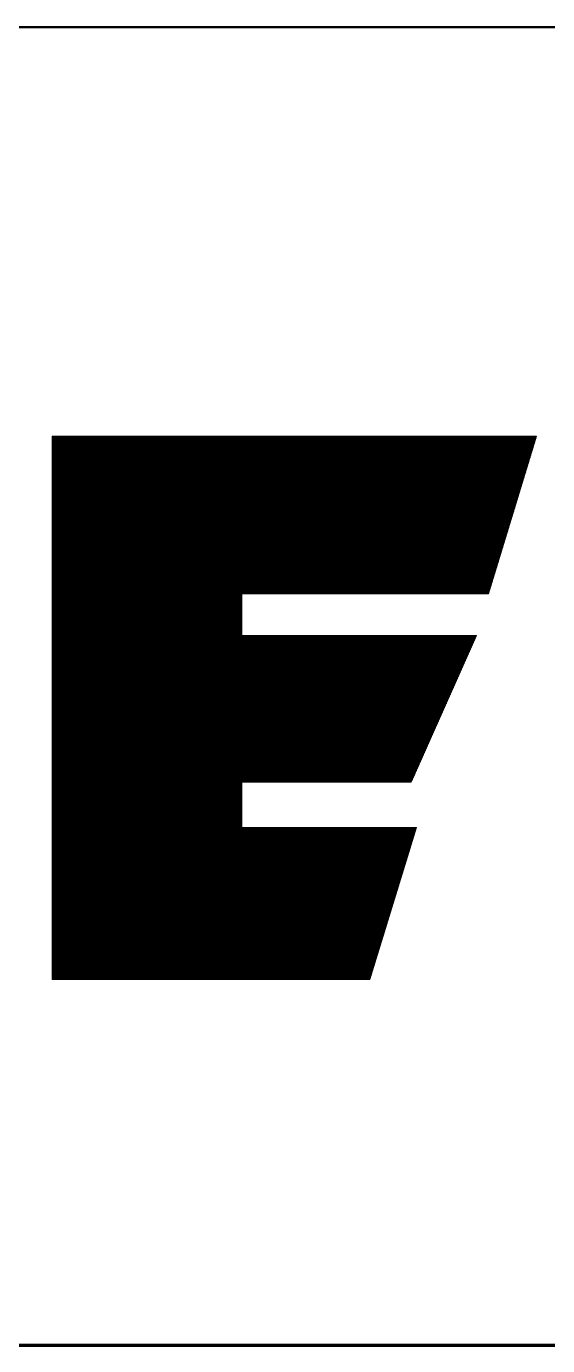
# Model space of a CAD drawing. Header units: inches. Extents: x 0.1 to 13.5, y 0.3 to 8.5.
# Drawn here: x 10.4939 to 10.6867, y 0.496 to 0.9844 of the extents above; entities that cross this region are included whole.
import ezdxf

# ---------------------------------------------------------------- set-up
doc = ezdxf.new("R2010")
doc.units = ezdxf.units.IN
doc.header["$LTSCALE"] = 0.8
doc.header["$MEASUREMENT"] = 0
doc.layers.add('Border (ANSI)', color=7, linetype='Continuous', lineweight=70)
doc.layers.add('Title (ANSI)', color=7, linetype='Continuous', lineweight=50)
doc.layers.add('FORMAT', color=5, linetype='Continuous', lineweight=25, true_color=0x0000ff)
doc.styles.add('Text Style107', font='arialbd.ttf')
doc.styles.add('Text Style109', font='arialbd.ttf')
doc.styles.add('Text Style47', font='ARIALN.TTF')
doc.styles.add('Text Style50', font='arial.ttf')
doc.styles.add('Text Style55', font='arial.ttf')
doc.styles.add('Text Style59', font='arial.ttf')

# ---------------------------------------------------------------- blocks, each defined once
blk = doc.blocks.new('Borders Default Border')
at = {"layer": 'Border (ANSI)', "flags": 128}
blk.add_lwpolyline([(0.38, 0.62), (0.38, 10.38), (16.62, 10.38), (16.62, 0.62), (0.38, 0.62)], dxfattribs=at)
blk = doc.blocks.new('Title Blocks ICD TITLE BLOCK MM CUSTOMER')
at = {"layer": 'FORMAT', "color": 7, "linetype": 'Continuous', "lineweight": 5}
for p, q in [((7.99462, 7.6129), (7.77071, 7.6129)), ((7.77071, 7.6129), (7.77071, 7.36144)), ((7.77071, 7.6129), (7.77071, 7.6129)), ((7.77071, 7.61232), (7.77129, 7.6129)), ((7.77071, 7.61175), (7.77187, 7.6129)), ((7.77071, 7.61117), (7.77244, 7.6129)), ((7.77071, 7.61059), (7.77302, 7.6129)), ((7.77071, 7.61002), (7.7736, 7.6129)), ((7.77071, 7.60944), (7.77417, 7.6129)), ((7.77071, 7.60886), (7.77475, 7.6129)), ((7.77071, 7.60829), (7.77533, 7.6129)), ((7.77071, 7.60771), (7.7759, 7.6129)), ((7.77071, 7.60713), (7.77648, 7.6129)), ((7.77071, 7.60655), (7.77706, 7.6129)), ((7.77071, 7.60598), (7.77763, 7.6129)), ((7.77071, 7.6054), (7.77821, 7.6129)), ((7.77071, 7.60482), (7.77879, 7.6129)), ((7.77071, 7.60425), (7.77936, 7.6129)), ((7.77071, 7.60367), (7.77994, 7.6129)), ((7.77071, 7.60309), (7.78052, 7.6129)), ((7.77071, 7.60252), (7.7811, 7.6129)), ((7.77071, 7.60194), (7.78167, 7.6129)), ((7.77071, 7.60136), (7.78225, 7.6129)), ((7.77071, 7.60079), (7.78283, 7.6129)), ((7.77071, 7.60021), (7.7834, 7.6129)), ((7.77071, 7.59963), (7.78398, 7.6129)), ((7.77071, 7.59906), (7.78456, 7.6129)), ((7.77071, 7.59848), (7.78513, 7.6129)), ((7.77071, 7.5979), (7.78571, 7.6129)), ((7.77071, 7.59733), (7.78629, 7.6129)), ((7.77071, 7.59675), (7.78686, 7.6129)), ((7.77071, 7.59617), (7.78744, 7.6129)), ((7.77071, 7.5956), (7.78802, 7.6129)), ((7.77071, 7.59502), (7.78859, 7.6129)), ((7.77071, 7.59444), (7.78917, 7.6129)), ((7.77071, 7.59386), (7.78975, 7.6129)), ((7.77071, 7.59329), (7.79032, 7.6129)), ((7.77071, 7.59271), (7.7909, 7.6129)), ((7.77071, 7.59213), (7.79148, 7.6129)), ((7.77071, 7.59156), (7.79205, 7.6129)), ((7.77071, 7.59098), (7.79263, 7.6129)), ((7.77071, 7.5904), (7.79321, 7.6129)), ((7.77071, 7.58983), (7.79378, 7.6129)), ((7.77071, 7.58925), (7.79436, 7.6129)), ((7.77071, 7.58867), (7.79494, 7.6129)), ((7.77071, 7.5881), (7.79552, 7.6129)), ((7.77071, 7.58752), (7.79609, 7.6129)), ((7.77071, 7.58694), (7.79667, 7.6129)), ((7.77071, 7.58637), (7.79725, 7.6129)), ((7.77071, 7.58579), (7.79782, 7.6129)), ((7.77071, 7.58521), (7.7984, 7.6129)), ((7.77071, 7.58464), (7.79898, 7.6129)), ((7.77071, 7.58406), (7.79955, 7.6129)), ((7.77071, 7.58348), (7.80013, 7.6129)), ((7.77071, 7.58291), (7.80071, 7.6129)), ((7.77071, 7.58233), (7.80128, 7.6129)), ((7.77071, 7.58175), (7.80186, 7.6129)), ((7.77071, 7.58118), (7.80244, 7.6129)), ((7.77071, 7.5806), (7.80301, 7.6129)), ((7.77071, 7.58002), (7.80359, 7.6129)), ((7.77071, 7.57944), (7.80417, 7.6129)), ((7.77071, 7.57887), (7.80474, 7.6129)), ((7.77071, 7.57829), (7.80532, 7.6129)), ((7.77071, 7.57771), (7.8059, 7.6129)), ((7.77071, 7.57714), (7.80647, 7.6129)), ((7.77071, 7.57656), (7.80705, 7.6129)), ((7.77071, 7.57598), (7.80763, 7.6129)), ((7.77071, 7.57541), (7.80821, 7.6129)), ((7.77071, 7.57483), (7.80878, 7.6129)), ((7.77071, 7.57425), (7.80936, 7.6129)), ((7.77071, 7.57368), (7.80994, 7.6129)), ((7.77071, 7.5731), (7.81051, 7.6129)), ((7.77071, 7.57252), (7.81109, 7.6129)), ((7.77071, 7.57195), (7.81167, 7.6129)), ((7.77071, 7.57137), (7.81224, 7.6129)), ((7.77071, 7.57079), (7.81282, 7.6129)), ((7.77071, 7.57022), (7.8134, 7.6129)), ((7.77071, 7.56964), (7.81397, 7.6129)), ((7.77071, 7.56906), (7.81455, 7.6129)), ((7.77071, 7.56849), (7.81513, 7.6129)), ((7.77071, 7.56791), (7.8157, 7.6129)), ((7.77071, 7.56733), (7.81628, 7.6129)), ((7.77071, 7.56675), (7.81686, 7.6129)), ((7.77071, 7.56618), (7.81743, 7.6129)), ((7.77071, 7.5656), (7.81801, 7.6129)), ((7.77071, 7.56502), (7.81859, 7.6129)), ((7.77071, 7.56445), (7.81916, 7.6129)), ((7.77071, 7.56387), (7.81974, 7.6129)), ((7.77071, 7.56329), (7.82032, 7.6129)), ((7.77071, 7.56272), (7.82089, 7.6129)), ((7.77071, 7.56214), (7.82147, 7.6129)), ((7.77071, 7.56156), (7.82205, 7.6129)), ((7.77071, 7.56099), (7.82263, 7.6129)), ((7.77071, 7.56041), (7.8232, 7.6129)), ((7.77071, 7.55983), (7.82378, 7.6129)), ((7.77071, 7.55926), (7.82436, 7.6129)), ((7.77071, 7.55868), (7.82493, 7.6129)), ((7.77071, 7.5581), (7.82551, 7.6129)), ((7.77071, 7.55753), (7.82609, 7.6129)), ((7.77071, 7.55695), (7.82666, 7.6129)), ((7.77071, 7.55637), (7.82724, 7.6129)), ((7.77071, 7.5558), (7.82782, 7.6129)), ((7.77071, 7.55522), (7.82839, 7.6129)), ((7.77071, 7.55464), (7.82897, 7.6129)), ((7.77071, 7.55407), (7.82955, 7.6129)), ((7.77071, 7.55349), (7.83012, 7.6129)), ((7.77071, 7.55291), (7.8307, 7.6129)), ((7.77071, 7.55233), (7.83128, 7.6129)), ((7.77071, 7.55176), (7.83185, 7.6129)), ((7.77071, 7.55118), (7.83243, 7.6129)), ((7.77071, 7.5506), (7.83301, 7.6129)), ((7.77071, 7.55003), (7.83358, 7.6129)), ((7.77071, 7.54945), (7.83416, 7.6129)), ((7.77071, 7.54887), (7.83474, 7.6129)), ((7.77071, 7.5483), (7.83532, 7.6129)), ((7.77071, 7.54772), (7.83589, 7.6129)), ((7.77071, 7.54714), (7.83647, 7.6129)), ((7.77071, 7.54657), (7.83705, 7.6129)), ((7.77071, 7.54599), (7.83762, 7.6129)), ((7.77071, 7.54541), (7.8382, 7.6129)), ((7.77071, 7.54484), (7.83878, 7.6129)), ((7.77071, 7.54426), (7.83935, 7.6129)), ((7.77071, 7.54368), (7.83993, 7.6129)), ((7.77071, 7.54311), (7.84051, 7.6129)), ((7.77071, 7.54253), (7.84108, 7.6129)), ((7.77071, 7.54195), (7.84166, 7.6129)), ((7.77071, 7.54138), (7.84224, 7.6129)), ((7.77071, 7.5408), (7.84281, 7.6129)), ((7.77071, 7.54022), (7.84339, 7.6129)), ((7.77071, 7.53964), (7.84397, 7.6129)), ((7.77071, 7.53907), (7.84454, 7.6129)), ((7.77071, 7.53849), (7.84512, 7.6129)), ((7.77071, 7.53791), (7.8457, 7.6129)), ((7.77071, 7.53734), (7.84627, 7.6129)), ((7.77071, 7.53676), (7.84685, 7.6129)), ((7.77071, 7.53618), (7.84743, 7.6129)), ((7.77071, 7.53561), (7.848, 7.6129)), ((7.77071, 7.53503), (7.84858, 7.6129)), ((7.77071, 7.53445), (7.84916, 7.6129)), ((7.77071, 7.53388), (7.84974, 7.6129)), ((7.77071, 7.5333), (7.85031, 7.6129)), ((7.77071, 7.53272), (7.85089, 7.6129)), ((7.77071, 7.53215), (7.85147, 7.6129)), ((7.77071, 7.53157), (7.85204, 7.6129)), ((7.77071, 7.53099), (7.85262, 7.6129)), ((7.77071, 7.53042), (7.8532, 7.6129)), ((7.77071, 7.52984), (7.85377, 7.6129)), ((7.77071, 7.52926), (7.85435, 7.6129)), ((7.77071, 7.52869), (7.85493, 7.6129)), ((7.77071, 7.52811), (7.8555, 7.6129)), ((7.77071, 7.52753), (7.85608, 7.6129)), ((7.77071, 7.52696), (7.85666, 7.6129)), ((7.77071, 7.52638), (7.85723, 7.6129)), ((7.77071, 7.5258), (7.85781, 7.6129)), ((7.77071, 7.52522), (7.85839, 7.6129)), ((7.77071, 7.52465), (7.85896, 7.6129)), ((7.77071, 7.52407), (7.85954, 7.6129)), ((7.77071, 7.52349), (7.86012, 7.6129)), ((7.77071, 7.52292), (7.86069, 7.6129)), ((7.77071, 7.52234), (7.86127, 7.6129)), ((7.77071, 7.52176), (7.86185, 7.6129)), ((7.77071, 7.52119), (7.86243, 7.6129)), ((7.77071, 7.52061), (7.863, 7.6129)), ((7.77071, 7.52003), (7.86358, 7.6129)), ((7.77071, 7.51946), (7.86416, 7.6129)), ((7.77071, 7.51888), (7.86473, 7.6129)), ((7.77071, 7.5183), (7.86531, 7.6129)), ((7.77071, 7.51773), (7.86589, 7.6129)), ((7.77071, 7.51715), (7.86646, 7.6129)), ((7.77071, 7.51657), (7.86704, 7.6129)), ((7.77071, 7.516), (7.86762, 7.6129)), ((7.77071, 7.51542), (7.86819, 7.6129)), ((7.77071, 7.51484), (7.86877, 7.6129)), ((7.77071, 7.51427), (7.86935, 7.6129)), ((7.77071, 7.51369), (7.86992, 7.6129)), ((7.77071, 7.51311), (7.8705, 7.6129)), ((7.77071, 7.51253), (7.87108, 7.6129)), ((7.77071, 7.51196), (7.87165, 7.6129)), ((7.77071, 7.51138), (7.87223, 7.6129)), ((7.77071, 7.5108), (7.87281, 7.6129)), ((7.77071, 7.51023), (7.87338, 7.6129)), ((7.77071, 7.50965), (7.87396, 7.6129)), ((7.77071, 7.50907), (7.87454, 7.6129)), ((7.77071, 7.5085), (7.87511, 7.6129)), ((7.77071, 7.50792), (7.87569, 7.6129)), ((7.77071, 7.50734), (7.87627, 7.6129)), ((7.77071, 7.50677), (7.87685, 7.6129)), ((7.77071, 7.50619), (7.87742, 7.6129)), ((7.77071, 7.50561), (7.878, 7.6129)), ((7.77071, 7.50504), (7.87858, 7.6129)), ((7.77071, 7.50446), (7.87915, 7.6129)), ((7.77071, 7.50388), (7.87973, 7.6129)), ((7.77071, 7.50331), (7.88031, 7.6129)), ((7.77071, 7.50273), (7.88088, 7.6129)), ((7.77071, 7.50215), (7.88146, 7.6129)), ((7.77071, 7.50158), (7.88204, 7.6129)), ((7.77071, 7.501), (7.88261, 7.6129)), ((7.77071, 7.50042), (7.88319, 7.6129)), ((7.77071, 7.49985), (7.88377, 7.6129)), ((7.77071, 7.49927), (7.88434, 7.6129)), ((7.77071, 7.49869), (7.88492, 7.6129)), ((7.77071, 7.49811), (7.8855, 7.6129)), ((7.77071, 7.49754), (7.88607, 7.6129)), ((7.77071, 7.49696), (7.88665, 7.6129)), ((7.77071, 7.49638), (7.88723, 7.6129)), ((7.77071, 7.49581), (7.8878, 7.6129)), ((7.77071, 7.49523), (7.88838, 7.6129)), ((7.77071, 7.49465), (7.88896, 7.6129)), ((7.77071, 7.49408), (7.88954, 7.6129)), ((7.77071, 7.4935), (7.89011, 7.6129)), ((7.77071, 7.49292), (7.89069, 7.6129)), ((7.77071, 7.49235), (7.89127, 7.6129)), ((7.77071, 7.49177), (7.89184, 7.6129)), ((7.77071, 7.49119), (7.89242, 7.6129)), ((7.77071, 7.49062), (7.893, 7.6129)), ((7.77071, 7.49004), (7.89357, 7.6129)), ((7.77071, 7.48946), (7.89415, 7.6129)), ((7.77071, 7.48889), (7.89473, 7.6129)), ((7.77071, 7.48831), (7.8953, 7.6129)), ((7.77071, 7.48773), (7.89588, 7.6129)), ((7.77071, 7.48716), (7.89646, 7.6129)), ((7.77071, 7.48658), (7.89703, 7.6129)), ((7.77071, 7.486), (7.89761, 7.6129)), ((7.77071, 7.48542), (7.89819, 7.6129)), ((7.77071, 7.48485), (7.89876, 7.6129)), ((7.77071, 7.48427), (7.89934, 7.6129)), ((7.77071, 7.48369), (7.89992, 7.6129)), ((7.77071, 7.48312), (7.90049, 7.6129)), ((7.77071, 7.48254), (7.90107, 7.6129)), ((7.77071, 7.48196), (7.90165, 7.6129)), ((7.77071, 7.48139), (7.90222, 7.6129)), ((7.77071, 7.48081), (7.9028, 7.6129)), ((7.77071, 7.48023), (7.90338, 7.6129)), ((7.77071, 7.47966), (7.90396, 7.6129)), ((7.77071, 7.47908), (7.90453, 7.6129)), ((7.77071, 7.4785), (7.90511, 7.6129)), ((7.77071, 7.47793), (7.90569, 7.6129)), ((7.77071, 7.47735), (7.90626, 7.6129)), ((7.77071, 7.47677), (7.90684, 7.6129)), ((7.77071, 7.4762), (7.90742, 7.6129)), ((7.77071, 7.47562), (7.90799, 7.6129)), ((7.77071, 7.47504), (7.90857, 7.6129)), ((7.77071, 7.47447), (7.90915, 7.6129)), ((7.77071, 7.47389), (7.90972, 7.6129)), ((7.77071, 7.47331), (7.9103, 7.6129)), ((7.77071, 7.47274), (7.91088, 7.6129)), ((7.77071, 7.47216), (7.91145, 7.6129)), ((7.77071, 7.47158), (7.91203, 7.6129)), ((7.77071, 7.471), (7.91261, 7.6129)), ((7.77071, 7.47043), (7.91318, 7.6129)), ((7.77071, 7.46985), (7.91376, 7.6129)), ((7.77071, 7.46927), (7.91434, 7.6129)), ((7.77071, 7.4687), (7.91491, 7.6129)), ((7.77071, 7.46812), (7.91549, 7.6129)), ((7.77071, 7.46754), (7.91607, 7.6129)), ((7.77071, 7.46697), (7.91665, 7.6129)), ((7.77071, 7.46639), (7.91722, 7.6129)), ((7.77071, 7.46581), (7.9178, 7.6129)), ((7.77071, 7.46524), (7.91838, 7.6129)), ((7.77071, 7.46466), (7.91895, 7.6129)), ((7.77071, 7.46408), (7.91953, 7.6129)), ((7.77071, 7.46351), (7.92011, 7.6129)), ((7.77071, 7.46293), (7.92068, 7.6129)), ((7.77071, 7.46235), (7.92126, 7.6129)), ((7.77071, 7.46178), (7.92184, 7.6129)), ((7.77071, 7.4612), (7.92241, 7.6129)), ((7.77071, 7.46062), (7.92299, 7.6129)), ((7.77071, 7.46005), (7.92357, 7.6129)), ((7.77071, 7.45947), (7.92414, 7.6129)), ((7.77071, 7.45889), (7.92472, 7.6129)), ((7.77071, 7.45831), (7.9253, 7.6129)), ((7.77071, 7.45774), (7.92587, 7.6129)), ((7.77071, 7.45716), (7.92645, 7.6129)), ((7.77071, 7.45658), (7.92703, 7.6129)), ((7.77071, 7.45601), (7.9276, 7.6129)), ((7.77071, 7.45543), (7.92818, 7.6129)), ((7.77071, 7.45485), (7.92876, 7.6129)), ((7.77071, 7.45428), (7.92933, 7.6129)), ((7.77071, 7.4537), (7.92991, 7.6129)), ((7.77071, 7.45312), (7.93049, 7.6129)), ((7.77071, 7.45255), (7.93107, 7.6129)), ((7.85873, 7.53999), (7.93164, 7.6129)), ((7.85931, 7.53999), (7.93222, 7.6129)), ((7.85989, 7.53999), (7.9328, 7.6129)), ((7.86046, 7.53999), (7.93337, 7.6129)), ((7.86104, 7.53999), (7.93395, 7.6129)), ((7.86162, 7.53999), (7.93453, 7.6129)), ((7.8622, 7.53999), (7.9351, 7.6129)), ((7.86277, 7.53999), (7.93568, 7.6129)), ((7.86335, 7.53999), (7.93626, 7.6129)), ((7.86393, 7.53999), (7.93683, 7.6129)), ((7.8645, 7.53999), (7.93741, 7.6129)), ((7.86508, 7.53999), (7.93799, 7.6129)), ((7.86566, 7.53999), (7.93856, 7.6129)), ((7.86623, 7.53999), (7.93914, 7.6129)), ((7.86681, 7.53999), (7.93972, 7.6129)), ((7.86739, 7.53999), (7.94029, 7.6129)), ((7.86796, 7.53999), (7.94087, 7.6129)), ((7.86854, 7.53999), (7.94145, 7.6129)), ((7.86912, 7.53999), (7.94202, 7.6129)), ((7.86969, 7.53999), (7.9426, 7.6129)), ((7.87027, 7.53999), (7.94318, 7.6129)), ((7.87085, 7.53999), (7.94376, 7.6129)), ((7.87142, 7.53999), (7.94433, 7.6129)), ((7.872, 7.53999), (7.94491, 7.6129)), ((7.87258, 7.53999), (7.94549, 7.6129)), ((7.87315, 7.53999), (7.94606, 7.6129)), ((7.87373, 7.53999), (7.94664, 7.6129)), ((7.87431, 7.53999), (7.94722, 7.6129)), ((7.87488, 7.53999), (7.94779, 7.6129)), ((7.87546, 7.53999), (7.94837, 7.6129)), ((7.87604, 7.53999), (7.94895, 7.6129)), ((7.87662, 7.53999), (7.94952, 7.6129)), ((7.87719, 7.53999), (7.9501, 7.6129)), ((7.87777, 7.53999), (7.95068, 7.6129)), ((7.87835, 7.53999), (7.95125, 7.6129)), ((7.87892, 7.53999), (7.95183, 7.6129)), ((7.8795, 7.53999), (7.95241, 7.6129)), ((7.88008, 7.53999), (7.95298, 7.6129)), ((7.88065, 7.53999), (7.95356, 7.6129)), ((7.88123, 7.53999), (7.95414, 7.6129)), ((7.88181, 7.53999), (7.95471, 7.6129)), ((7.88238, 7.53999), (7.95529, 7.6129)), ((7.88296, 7.53999), (7.95587, 7.6129)), ((7.88354, 7.53999), (7.95644, 7.6129)), ((7.88411, 7.53999), (7.95702, 7.6129)), ((7.88469, 7.53999), (7.9576, 7.6129)), ((7.88527, 7.53999), (7.95818, 7.6129)), ((7.88584, 7.53999), (7.95875, 7.6129)), ((7.88642, 7.53999), (7.95933, 7.6129)), ((7.887, 7.53999), (7.95991, 7.6129)), ((7.88757, 7.53999), (7.96048, 7.6129)), ((7.88815, 7.53999), (7.96106, 7.6129)), ((7.88873, 7.53999), (7.96164, 7.6129)), ((7.88931, 7.53999), (7.96221, 7.6129)), ((7.88988, 7.53999), (7.96279, 7.6129)), ((7.89046, 7.53999), (7.96337, 7.6129)), ((7.89104, 7.53999), (7.96394, 7.6129)), ((7.89161, 7.53999), (7.96452, 7.6129)), ((7.89219, 7.53999), (7.9651, 7.6129)), ((7.89277, 7.53999), (7.96567, 7.6129)), ((7.89334, 7.53999), (7.96625, 7.6129)), ((7.89392, 7.53999), (7.96683, 7.6129)), ((7.8945, 7.53999), (7.9674, 7.6129)), ((7.89507, 7.53999), (7.96798, 7.6129)), ((7.89565, 7.53999), (7.96856, 7.6129)), ((7.89623, 7.53999), (7.96913, 7.6129)), ((7.8968, 7.53999), (7.96971, 7.6129)), ((7.89738, 7.53999), (7.97029, 7.6129)), ((7.89796, 7.53999), (7.97087, 7.6129)), ((7.89853, 7.53999), (7.97144, 7.6129)), ((7.89911, 7.53999), (7.97202, 7.6129)), ((7.89969, 7.53999), (7.9726, 7.6129)), ((7.90026, 7.53999), (7.97317, 7.6129)), ((7.90084, 7.53999), (7.97375, 7.6129)), ((7.90142, 7.53999), (7.97433, 7.6129)), ((7.90199, 7.53999), (7.9749, 7.6129)), ((7.90257, 7.53999), (7.97548, 7.6129)), ((7.90315, 7.53999), (7.97606, 7.6129)), ((7.90373, 7.53999), (7.97663, 7.6129)), ((7.9043, 7.53999), (7.97721, 7.6129)), ((7.90488, 7.53999), (7.97779, 7.6129)), ((7.90546, 7.53999), (7.97836, 7.6129)), ((7.90603, 7.53999), (7.97894, 7.6129)), ((7.90661, 7.53999), (7.97952, 7.6129)), ((7.90719, 7.53999), (7.98009, 7.6129)), ((7.90776, 7.53999), (7.98067, 7.6129)), ((7.90834, 7.53999), (7.98125, 7.6129)), ((7.90892, 7.53999), (7.98182, 7.6129)), ((7.90949, 7.53999), (7.9824, 7.6129)), ((7.91007, 7.53999), (7.98298, 7.6129)), ((7.91065, 7.53999), (7.98355, 7.6129)), ((7.91122, 7.53999), (7.98413, 7.6129)), ((7.9118, 7.53999), (7.98471, 7.6129)), ((7.91238, 7.53999), (7.98529, 7.6129)), ((7.91295, 7.53999), (7.98586, 7.6129)), ((7.91353, 7.53999), (7.98644, 7.6129)), ((7.91411, 7.53999), (7.98702, 7.6129)), ((7.91468, 7.53999), (7.98759, 7.6129)), ((7.91526, 7.53999), (7.98817, 7.6129)), ((7.91584, 7.53999), (7.98875, 7.6129)), ((7.91642, 7.53999), (7.98932, 7.6129)), ((7.91699, 7.53999), (7.9899, 7.6129)), ((7.91757, 7.53999), (7.99048, 7.6129)), ((7.91815, 7.53999), (7.99105, 7.6129)), ((7.91872, 7.53999), (7.99163, 7.6129)), ((7.9193, 7.53999), (7.99221, 7.6129)), ((7.91988, 7.53999), (7.99278, 7.6129)), ((7.92045, 7.53999), (7.99336, 7.6129)), ((7.92103, 7.53999), (7.99394, 7.6129)), ((7.92161, 7.53999), (7.99451, 7.6129)), ((7.92218, 7.53999), (7.99441, 7.61222)), ((7.92276, 7.53999), (7.99416, 7.61139)), ((7.92334, 7.53999), (7.9939, 7.61056)), ((7.92391, 7.53999), (7.99365, 7.60973)), ((7.92449, 7.53999), (7.9934, 7.6089)), ((7.92507, 7.53999), (7.99314, 7.60807)), ((7.92564, 7.53999), (7.99289, 7.60724)), ((7.97238, 7.53999), (7.99462, 7.6129)), ((7.92622, 7.53999), (7.99264, 7.60641)), ((7.9268, 7.53999), (7.99238, 7.60558)), ((7.92737, 7.53999), (7.99213, 7.60475)), ((7.92795, 7.53999), (7.99188, 7.60392)), ((7.92853, 7.53999), (7.99162, 7.60309)), ((7.9291, 7.53999), (7.99137, 7.60226)), ((7.92968, 7.53999), (7.99112, 7.60143)), ((7.93026, 7.53999), (7.99087, 7.6006)), ((7.93084, 7.53999), (7.99061, 7.59977)), ((7.93141, 7.53999), (7.99036, 7.59894)), ((7.93199, 7.53999), (7.99011, 7.59811)), ((7.93257, 7.53999), (7.98985, 7.59728)), ((7.93314, 7.53999), (7.9896, 7.59645)), ((7.93372, 7.53999), (7.98935, 7.59562)), ((7.9343, 7.53999), (7.98909, 7.59479)), ((7.93487, 7.53999), (7.98884, 7.59396)), ((7.93545, 7.53999), (7.98859, 7.59313)), ((7.93603, 7.53999), (7.98833, 7.5923)), ((7.9366, 7.53999), (7.98808, 7.59147)), ((7.93718, 7.53999), (7.98783, 7.59064)), ((7.93776, 7.53999), (7.98758, 7.58981)), ((7.93833, 7.53999), (7.98732, 7.58898)), ((7.93891, 7.53999), (7.98707, 7.58815)), ((7.93949, 7.53999), (7.98682, 7.58732)), ((7.94006, 7.53999), (7.98656, 7.58649)), ((7.94064, 7.53999), (7.98631, 7.58566)), ((7.94122, 7.53999), (7.98606, 7.58483)), ((7.94179, 7.53999), (7.9858, 7.584)), ((7.94237, 7.53999), (7.98555, 7.58317)), ((7.94295, 7.53999), (7.9853, 7.58234)), ((7.94353, 7.53999), (7.98504, 7.58151)), ((7.9441, 7.53999), (7.98479, 7.58068)), ((7.94468, 7.53999), (7.98454, 7.57985)), ((7.94526, 7.53999), (7.98428, 7.57902)), ((7.94583, 7.53999), (7.98403, 7.57819)), ((7.94641, 7.53999), (7.98378, 7.57736)), ((7.94699, 7.53999), (7.98353, 7.57653)), ((7.94756, 7.53999), (7.98327, 7.5757)), ((7.94814, 7.53999), (7.98302, 7.57487)), ((7.94872, 7.53999), (7.98277, 7.57404)), ((7.94929, 7.53999), (7.98251, 7.57321)), ((7.94987, 7.53999), (7.98226, 7.57238)), ((7.95045, 7.53999), (7.98201, 7.57155)), ((7.95102, 7.53999), (7.98175, 7.57072)), ((7.9516, 7.53999), (7.9815, 7.56989)), ((7.95218, 7.53999), (7.98125, 7.56906)), ((7.95275, 7.53999), (7.98099, 7.56824)), ((7.95333, 7.53999), (7.98074, 7.56741)), ((7.95391, 7.53999), (7.98049, 7.56658)), ((7.95448, 7.53999), (7.98024, 7.56575)), ((7.95506, 7.53999), (7.97998, 7.56492)), ((7.95564, 7.53999), (7.97973, 7.56409)), ((7.95621, 7.53999), (7.97948, 7.56326)), ((7.95679, 7.53999), (7.97922, 7.56243)), ((7.95737, 7.53999), (7.97897, 7.5616)), ((7.95795, 7.53999), (7.97872, 7.56077)), ((7.95852, 7.53999), (7.97846, 7.55994)), ((7.9591, 7.53999), (7.97821, 7.55911)), ((7.95968, 7.53999), (7.97796, 7.55828)), ((7.96025, 7.53999), (7.9777, 7.55745)), ((7.96083, 7.53999), (7.97745, 7.55662)), ((7.96141, 7.53999), (7.9772, 7.55579)), ((7.96198, 7.53999), (7.97695, 7.55496)), ((7.96256, 7.53999), (7.97669, 7.55413)), ((7.96314, 7.53999), (7.97644, 7.5533)), ((7.96371, 7.53999), (7.97619, 7.55247)), ((7.96429, 7.53999), (7.97593, 7.55164)), ((7.96487, 7.53999), (7.97568, 7.55081)), ((7.96544, 7.53999), (7.97543, 7.54998)), ((7.96602, 7.53999), (7.97517, 7.54915)), ((7.9666, 7.53999), (7.97492, 7.54832)), ((7.96717, 7.53999), (7.97467, 7.54749)), ((7.96775, 7.53999), (7.97441, 7.54666)), ((7.85832, 7.53999), (7.97238, 7.53999)), ((7.85832, 7.52065), (7.85832, 7.53999)), ((7.96833, 7.53999), (7.97416, 7.54583)), ((7.9689, 7.53999), (7.97391, 7.545)), ((7.96948, 7.53999), (7.97366, 7.54417)), ((7.97006, 7.53999), (7.9734, 7.54334)), ((7.97064, 7.53999), (7.97315, 7.54251)), ((7.97121, 7.53999), (7.9729, 7.54168)), ((7.97179, 7.53999), (7.97264, 7.54085)), ((7.97237, 7.53999), (7.97239, 7.54002)), ((7.77071, 7.45197), (7.85832, 7.53958)), ((7.77071, 7.45139), (7.85832, 7.539)), ((7.77071, 7.45082), (7.85832, 7.53843)), ((7.77071, 7.45024), (7.85832, 7.53785)), ((7.77071, 7.44966), (7.85832, 7.53727)), ((7.77071, 7.44909), (7.85832, 7.5367)), ((7.77071, 7.44851), (7.85832, 7.53612)), ((7.77071, 7.44793), (7.85832, 7.53554)), ((7.77071, 7.44736), (7.85832, 7.53497)), ((7.77071, 7.44678), (7.85832, 7.53439)), ((7.77071, 7.4462), (7.85832, 7.53381)), ((7.77071, 7.44563), (7.85832, 7.53324)), ((7.77071, 7.44505), (7.85832, 7.53266)), ((7.77071, 7.44447), (7.85832, 7.53208)), ((7.77071, 7.44389), (7.85832, 7.5315)), ((7.77071, 7.44332), (7.85832, 7.53093)), ((7.77071, 7.44274), (7.85832, 7.53035)), ((7.77071, 7.44216), (7.85832, 7.52977)), ((7.77071, 7.44159), (7.85832, 7.5292)), ((7.77071, 7.44101), (7.85832, 7.52862)), ((7.77071, 7.44043), (7.85832, 7.52804)), ((7.77071, 7.43986), (7.85832, 7.52747)), ((7.77071, 7.43928), (7.85832, 7.52689)), ((7.77071, 7.4387), (7.85832, 7.52631)), ((7.77071, 7.43813), (7.85832, 7.52574)), ((7.77071, 7.43755), (7.85832, 7.52516)), ((7.77071, 7.43697), (7.85832, 7.52458)), ((7.77071, 7.4364), (7.85832, 7.52401)), ((7.77071, 7.43582), (7.85832, 7.52343)), ((7.77071, 7.43524), (7.85832, 7.52285)), ((7.77071, 7.43467), (7.85832, 7.52228)), ((7.77071, 7.43409), (7.85832, 7.5217)), ((7.77071, 7.43351), (7.85832, 7.52112)), ((7.77071, 7.43294), (7.85842, 7.52065)), ((7.77071, 7.43236), (7.859, 7.52065)), ((7.77071, 7.43178), (7.85958, 7.52065)), ((7.77071, 7.4312), (7.86015, 7.52065)), ((7.77071, 7.43063), (7.86073, 7.52065)), ((7.77071, 7.43005), (7.86131, 7.52065)), ((7.77071, 7.42947), (7.86188, 7.52065)), ((7.77071, 7.4289), (7.86246, 7.52065)), ((7.77071, 7.42832), (7.86304, 7.52065)), ((7.77071, 7.42774), (7.86362, 7.52065)), ((7.77071, 7.42717), (7.86419, 7.52065)), ((7.77071, 7.42659), (7.86477, 7.52065)), ((7.77071, 7.42601), (7.86535, 7.52065)), ((7.77071, 7.42544), (7.86592, 7.52065)), ((7.77071, 7.42486), (7.8665, 7.52065)), ((7.77071, 7.42428), (7.86708, 7.52065)), ((7.77071, 7.42371), (7.86765, 7.52065)), ((7.77071, 7.42313), (7.86823, 7.52065)), ((7.77071, 7.42255), (7.86881, 7.52065)), ((7.77071, 7.42198), (7.86938, 7.52065)), ((7.77071, 7.4214), (7.86996, 7.52065)), ((7.77071, 7.42082), (7.87054, 7.52065)), ((7.77071, 7.42025), (7.87111, 7.52065)), ((7.77071, 7.41967), (7.87169, 7.52065)), ((7.77071, 7.41909), (7.87227, 7.52065)), ((7.77071, 7.41852), (7.87284, 7.52065)), ((7.77071, 7.41794), (7.87342, 7.52065)), ((7.77071, 7.41736), (7.874, 7.52065)), ((7.77071, 7.41678), (7.87457, 7.52065)), ((7.77071, 7.41621), (7.87515, 7.52065)), ((7.77071, 7.41563), (7.87573, 7.52065)), ((7.77071, 7.41505), (7.87631, 7.52065)), ((7.77071, 7.41448), (7.87688, 7.52065)), ((7.77071, 7.4139), (7.87746, 7.52065)), ((7.77071, 7.41332), (7.87804, 7.52065)), ((7.77071, 7.41275), (7.87861, 7.52065)), ((7.77071, 7.41217), (7.87919, 7.52065)), ((7.77071, 7.41159), (7.87977, 7.52065)), ((7.77071, 7.41102), (7.88034, 7.52065)), ((7.77071, 7.41044), (7.88092, 7.52065)), ((7.77071, 7.40986), (7.8815, 7.52065)), ((7.77071, 7.40929), (7.88207, 7.52065)), ((7.77071, 7.40871), (7.88265, 7.52065)), ((7.77071, 7.40813), (7.88323, 7.52065)), ((7.77071, 7.40756), (7.8838, 7.52065)), ((7.77071, 7.40698), (7.88438, 7.52065)), ((7.77071, 7.4064), (7.88496, 7.52065)), ((7.77071, 7.40583), (7.88553, 7.52065)), ((7.77071, 7.40525), (7.88611, 7.52065)), ((7.77071, 7.40467), (7.88669, 7.52065)), ((7.77071, 7.40409), (7.88726, 7.52065)), ((7.77071, 7.40352), (7.88784, 7.52065)), ((7.77071, 7.40294), (7.88842, 7.52065)), ((7.77071, 7.40236), (7.889, 7.52065)), ((7.77071, 7.40179), (7.88957, 7.52065)), ((7.77071, 7.40121), (7.89015, 7.52065)), ((7.77071, 7.40063), (7.89073, 7.52065)), ((7.77071, 7.40006), (7.8913, 7.52065)), ((7.77071, 7.39948), (7.89188, 7.52065)), ((7.77071, 7.3989), (7.89246, 7.52065)), ((7.77071, 7.39833), (7.89303, 7.52065)), ((7.77071, 7.39775), (7.89361, 7.52065)), ((7.77071, 7.39717), (7.89419, 7.52065)), ((7.77071, 7.3966), (7.89476, 7.52065)), ((7.77071, 7.39602), (7.89534, 7.52065)), ((7.77071, 7.39544), (7.89592, 7.52065)), ((7.77071, 7.39487), (7.89649, 7.52065)), ((7.77071, 7.39429), (7.89707, 7.52065)), ((7.77071, 7.39371), (7.89765, 7.52065)), ((7.77071, 7.39314), (7.89822, 7.52065)), ((7.77071, 7.39256), (7.8988, 7.52065)), ((7.77071, 7.39198), (7.89938, 7.52065)), ((7.77071, 7.39141), (7.89995, 7.52065)), ((7.77071, 7.39083), (7.90053, 7.52065)), ((7.77071, 7.39025), (7.90111, 7.52065)), ((7.77071, 7.38967), (7.90168, 7.52065)), ((7.77071, 7.3891), (7.90226, 7.52065)), ((7.77071, 7.38852), (7.90284, 7.52065)), ((7.77071, 7.38794), (7.90342, 7.52065)), ((7.77071, 7.38737), (7.90399, 7.52065)), ((7.77071, 7.38679), (7.90457, 7.52065)), ((7.77071, 7.38621), (7.90515, 7.52065)), ((7.77071, 7.38564), (7.90572, 7.52065)), ((7.77071, 7.38506), (7.9063, 7.52065)), ((7.77071, 7.38448), (7.90688, 7.52065)), ((7.77071, 7.38391), (7.90745, 7.52065)), ((7.77071, 7.38333), (7.90803, 7.52065)), ((7.77071, 7.38275), (7.90861, 7.52065)), ((7.77071, 7.38218), (7.90918, 7.52065)), ((7.77071, 7.3816), (7.90976, 7.52065)), ((7.77071, 7.38102), (7.91034, 7.52065)), ((7.77071, 7.38045), (7.91091, 7.52065)), ((7.77071, 7.37987), (7.91149, 7.52065)), ((7.77071, 7.37929), (7.91207, 7.52065)), ((7.77071, 7.37872), (7.91264, 7.52065)), ((7.77071, 7.37814), (7.91322, 7.52065)), ((7.77071, 7.37756), (7.9138, 7.52065)), ((7.77071, 7.37698), (7.91437, 7.52065)), ((7.77071, 7.37641), (7.91495, 7.52065)), ((7.77071, 7.37583), (7.91553, 7.52065)), ((7.77071, 7.37525), (7.91611, 7.52065)), ((7.77071, 7.37468), (7.91668, 7.52065)), ((7.77071, 7.3741), (7.91726, 7.52065)), ((7.77071, 7.37352), (7.91784, 7.52065)), ((7.77071, 7.37295), (7.91841, 7.52065)), ((7.77071, 7.37237), (7.91899, 7.52065)), ((7.77071, 7.37179), (7.91957, 7.52065)), ((7.77071, 7.37122), (7.92014, 7.52065)), ((7.77071, 7.37064), (7.92072, 7.52065)), ((7.77071, 7.37006), (7.9213, 7.52065)), ((7.77071, 7.36949), (7.92187, 7.52065)), ((7.77071, 7.36891), (7.92245, 7.52065)), ((7.77071, 7.36833), (7.92303, 7.52065)), ((7.77071, 7.36776), (7.9236, 7.52065)), ((7.77071, 7.36718), (7.92418, 7.52065)), ((7.77071, 7.3666), (7.92476, 7.52065)), ((7.77071, 7.36603), (7.92533, 7.52065)), ((7.77071, 7.36545), (7.92591, 7.52065)), ((7.96683, 7.52065), (7.85832, 7.52065)), ((7.85865, 7.45281), (7.92649, 7.52065)), ((7.85922, 7.45281), (7.92706, 7.52065)), ((7.8598, 7.45281), (7.92764, 7.52065)), ((7.86038, 7.45281), (7.92822, 7.52065)), ((7.86095, 7.45281), (7.92879, 7.52065)), ((7.86153, 7.45281), (7.92937, 7.52065)), ((7.86211, 7.45281), (7.92995, 7.52065)), ((7.86269, 7.45281), (7.93053, 7.52065)), ((7.86326, 7.45281), (7.9311, 7.52065)), ((7.86384, 7.45281), (7.93168, 7.52065)), ((7.86442, 7.45281), (7.93226, 7.52065)), ((7.86499, 7.45281), (7.93283, 7.52065)), ((7.86557, 7.45281), (7.93341, 7.52065)), ((7.86615, 7.45281), (7.93399, 7.52065)), ((7.86672, 7.45281), (7.93456, 7.52065)), ((7.8673, 7.45281), (7.93514, 7.52065)), ((7.86788, 7.45281), (7.93572, 7.52065)), ((7.86845, 7.45281), (7.93629, 7.52065)), ((7.86903, 7.45281), (7.93687, 7.52065)), ((7.86961, 7.45281), (7.93745, 7.52065)), ((7.87018, 7.45281), (7.93802, 7.52065)), ((7.87076, 7.45281), (7.9386, 7.52065)), ((7.87134, 7.45281), (7.93918, 7.52065)), ((7.87191, 7.45281), (7.93975, 7.52065)), ((7.87249, 7.45281), (7.94033, 7.52065)), ((7.87307, 7.45281), (7.94091, 7.52065)), ((7.87364, 7.45281), (7.94148, 7.52065)), ((7.87422, 7.45281), (7.94206, 7.52065)), ((7.8748, 7.45281), (7.94264, 7.52065)), ((7.87537, 7.45281), (7.94322, 7.52065)), ((7.87595, 7.45281), (7.94379, 7.52065)), ((7.87653, 7.45281), (7.94437, 7.52065)), ((7.87711, 7.45281), (7.94495, 7.52065)), ((7.87768, 7.45281), (7.94552, 7.52065)), ((7.87826, 7.45281), (7.9461, 7.52065)), ((7.87884, 7.45281), (7.94668, 7.52065)), ((7.87941, 7.45281), (7.94725, 7.52065)), ((7.87999, 7.45281), (7.94783, 7.52065)), ((7.88057, 7.45281), (7.94841, 7.52065)), ((7.88114, 7.45281), (7.94898, 7.52065)), ((7.88172, 7.45281), (7.94956, 7.52065)), ((7.8823, 7.45281), (7.95014, 7.52065)), ((7.88287, 7.45281), (7.95071, 7.52065)), ((7.88345, 7.45281), (7.95129, 7.52065)), ((7.88403, 7.45281), (7.95187, 7.52065)), ((7.8846, 7.45281), (7.95244, 7.52065)), ((7.88518, 7.45281), (7.95302, 7.52065)), ((7.88576, 7.45281), (7.9536, 7.52065)), ((7.88633, 7.45281), (7.95417, 7.52065)), ((7.88691, 7.45281), (7.95475, 7.52065)), ((7.88749, 7.45281), (7.95533, 7.52065)), ((7.88806, 7.45281), (7.9559, 7.52065)), ((7.88864, 7.45281), (7.95648, 7.52065)), ((7.88922, 7.45281), (7.95706, 7.52065)), ((7.8898, 7.45281), (7.95764, 7.52065)), ((7.89037, 7.45281), (7.95821, 7.52065)), ((7.89095, 7.45281), (7.95879, 7.52065)), ((7.89153, 7.45281), (7.95937, 7.52065)), ((7.8921, 7.45281), (7.95994, 7.52065)), ((7.89268, 7.45281), (7.96052, 7.52065)), ((7.89326, 7.45281), (7.9611, 7.52065)), ((7.89383, 7.45281), (7.96167, 7.52065)), ((7.89441, 7.45281), (7.96225, 7.52065)), ((7.89499, 7.45281), (7.96283, 7.52065)), ((7.89556, 7.45281), (7.9634, 7.52065)), ((7.89614, 7.45281), (7.96398, 7.52065)), ((7.89672, 7.45281), (7.96456, 7.52065)), ((7.89729, 7.45281), (7.96513, 7.52065)), ((7.89787, 7.45281), (7.96571, 7.52065)), ((7.89845, 7.45281), (7.96629, 7.52065)), ((7.89902, 7.45281), (7.9668, 7.52059)), ((7.8996, 7.45281), (7.96634, 7.51955)), ((7.90018, 7.45281), (7.96588, 7.51851)), ((7.90075, 7.45281), (7.96541, 7.51747)), ((7.90133, 7.45281), (7.96495, 7.51643)), ((7.93663, 7.45281), (7.96683, 7.52065)), ((7.90191, 7.45281), (7.96449, 7.51539)), ((7.90248, 7.45281), (7.96402, 7.51435)), ((7.90306, 7.45281), (7.96356, 7.51331)), ((7.90364, 7.45281), (7.9631, 7.51227)), ((7.90422, 7.45281), (7.96264, 7.51123)), ((7.90479, 7.45281), (7.96217, 7.51019)), ((7.90537, 7.45281), (7.96171, 7.50915)), ((7.90595, 7.45281), (7.96125, 7.50811)), ((7.90652, 7.45281), (7.96078, 7.50707)), ((7.9071, 7.45281), (7.96032, 7.50603)), ((7.90768, 7.45281), (7.95986, 7.50499)), ((7.90825, 7.45281), (7.9594, 7.50395)), ((7.90883, 7.45281), (7.95893, 7.50291)), ((7.90941, 7.45281), (7.95847, 7.50187)), ((7.90998, 7.45281), (7.95801, 7.50083)), ((7.91056, 7.45281), (7.95755, 7.49979)), ((7.91114, 7.45281), (7.95708, 7.49876)), ((7.91171, 7.45281), (7.95662, 7.49772)), ((7.91229, 7.45281), (7.95616, 7.49668)), ((7.91287, 7.45281), (7.95569, 7.49564)), ((7.91344, 7.45281), (7.95523, 7.4946)), ((7.91402, 7.45281), (7.95477, 7.49356)), ((7.9146, 7.45281), (7.95431, 7.49252)), ((7.91517, 7.45281), (7.95384, 7.49148)), ((7.91575, 7.45281), (7.95338, 7.49044)), ((7.91633, 7.45281), (7.95292, 7.4894)), ((7.91691, 7.45281), (7.95246, 7.48836)), ((7.91748, 7.45281), (7.95199, 7.48732)), ((7.91806, 7.45281), (7.95153, 7.48628)), ((7.91864, 7.45281), (7.95107, 7.48524)), ((7.91921, 7.45281), (7.9506, 7.4842)), ((7.91979, 7.45281), (7.95014, 7.48316)), ((7.92037, 7.45281), (7.94968, 7.48212)), ((7.92094, 7.45281), (7.94922, 7.48108)), ((7.92152, 7.45281), (7.94875, 7.48004)), ((7.9221, 7.45281), (7.94829, 7.479)), ((7.92267, 7.45281), (7.94783, 7.47796)), ((7.92325, 7.45281), (7.94736, 7.47692)), ((7.92383, 7.45281), (7.9469, 7.47588)), ((7.9244, 7.45281), (7.94644, 7.47484)), ((7.92498, 7.45281), (7.94598, 7.47381)), ((7.92556, 7.45281), (7.94551, 7.47277)), ((7.92613, 7.45281), (7.94505, 7.47173)), ((7.92671, 7.45281), (7.94459, 7.47069)), ((7.92729, 7.45281), (7.94413, 7.46965)), ((7.92786, 7.45281), (7.94366, 7.46861)), ((7.92844, 7.45281), (7.9432, 7.46757)), ((7.92902, 7.45281), (7.94274, 7.46653)), ((7.92959, 7.45281), (7.94227, 7.46549)), ((7.93017, 7.45281), (7.94181, 7.46445)), ((7.93075, 7.45281), (7.94135, 7.46341)), ((7.93133, 7.45281), (7.94089, 7.46237)), ((7.9319, 7.45281), (7.94042, 7.46133)), ((7.93248, 7.45281), (7.93996, 7.46029)), ((7.93306, 7.45281), (7.9395, 7.45925)), ((7.93363, 7.45281), (7.93903, 7.45821)), ((7.93421, 7.45281), (7.93857, 7.45717)), ((7.93479, 7.45281), (7.93811, 7.45613)), ((7.93536, 7.45281), (7.93765, 7.45509)), ((7.77071, 7.36487), (7.85832, 7.45248)), ((7.77071, 7.3643), (7.85832, 7.45191)), ((7.77071, 7.36372), (7.85832, 7.45133)), ((7.77071, 7.36314), (7.85832, 7.45075)), ((7.77071, 7.36256), (7.85832, 7.45017)), ((7.77071, 7.36199), (7.85832, 7.4496)), ((7.77074, 7.36144), (7.85832, 7.44902)), ((7.77132, 7.36144), (7.85832, 7.44844)), ((7.85832, 7.45281), (7.93663, 7.45281)), ((7.85832, 7.43191), (7.85832, 7.45281)), ((7.93594, 7.45281), (7.93718, 7.45405)), ((7.93652, 7.45281), (7.93672, 7.45301)), ((7.77189, 7.36144), (7.85832, 7.44787)), ((7.77247, 7.36144), (7.85832, 7.44729)), ((7.77305, 7.36144), (7.85832, 7.44671)), ((7.77362, 7.36144), (7.85832, 7.44614)), ((7.7742, 7.36144), (7.85832, 7.44556)), ((7.77478, 7.36144), (7.85832, 7.44498)), ((7.77535, 7.36144), (7.85832, 7.44441)), ((7.77593, 7.36144), (7.85832, 7.44383)), ((7.77651, 7.36144), (7.85832, 7.44325)), ((7.77708, 7.36144), (7.85832, 7.44268)), ((7.77766, 7.36144), (7.85832, 7.4421)), ((7.77824, 7.36144), (7.85832, 7.44152)), ((7.77881, 7.36144), (7.85832, 7.44095)), ((7.77939, 7.36144), (7.85832, 7.44037)), ((7.77997, 7.36144), (7.85832, 7.43979)), ((7.78054, 7.36144), (7.85832, 7.43922)), ((7.78112, 7.36144), (7.85832, 7.43864)), ((7.7817, 7.36144), (7.85832, 7.43806)), ((7.78227, 7.36144), (7.85832, 7.43748)), ((7.78285, 7.36144), (7.85832, 7.43691)), ((7.78343, 7.36144), (7.85832, 7.43633)), ((7.78401, 7.36144), (7.85832, 7.43575)), ((7.78458, 7.36144), (7.85832, 7.43518)), ((7.78516, 7.36144), (7.85832, 7.4346)), ((7.78574, 7.36144), (7.85832, 7.43402)), ((7.78631, 7.36144), (7.85832, 7.43345)), ((7.78689, 7.36144), (7.85832, 7.43287)), ((7.78747, 7.36144), (7.85832, 7.43229)), ((7.78804, 7.36144), (7.85851, 7.43191)), ((7.78862, 7.36144), (7.85909, 7.43191)), ((7.7892, 7.36144), (7.85967, 7.43191)), ((7.78977, 7.36144), (7.86024, 7.43191)), ((7.79035, 7.36144), (7.86082, 7.43191)), ((7.79093, 7.36144), (7.8614, 7.43191)), ((7.7915, 7.36144), (7.86197, 7.43191)), ((7.79208, 7.36144), (7.86255, 7.43191)), ((7.79266, 7.36144), (7.86313, 7.43191)), ((7.79323, 7.36144), (7.8637, 7.43191)), ((7.79381, 7.36144), (7.86428, 7.43191)), ((7.79439, 7.36144), (7.86486, 7.43191)), ((7.79496, 7.36144), (7.86543, 7.43191)), ((7.79554, 7.36144), (7.86601, 7.43191)), ((7.79612, 7.36144), (7.86659, 7.43191)), ((7.7967, 7.36144), (7.86717, 7.43191)), ((7.79727, 7.36144), (7.86774, 7.43191)), ((7.79785, 7.36144), (7.86832, 7.43191)), ((7.79843, 7.36144), (7.8689, 7.43191)), ((7.799, 7.36144), (7.86947, 7.43191)), ((7.79958, 7.36144), (7.87005, 7.43191)), ((7.80016, 7.36144), (7.87063, 7.43191)), ((7.80073, 7.36144), (7.8712, 7.43191)), ((7.80131, 7.36144), (7.87178, 7.43191)), ((7.80189, 7.36144), (7.87236, 7.43191)), ((7.80246, 7.36144), (7.87293, 7.43191)), ((7.80304, 7.36144), (7.87351, 7.43191)), ((7.80362, 7.36144), (7.87409, 7.43191)), ((7.80419, 7.36144), (7.87466, 7.43191)), ((7.80477, 7.36144), (7.87524, 7.43191)), ((7.80535, 7.36144), (7.87582, 7.43191)), ((7.80592, 7.36144), (7.87639, 7.43191)), ((7.8065, 7.36144), (7.87697, 7.43191)), ((7.80708, 7.36144), (7.87755, 7.43191)), ((7.80765, 7.36144), (7.87812, 7.43191)), ((7.80823, 7.36144), (7.8787, 7.43191)), ((7.80881, 7.36144), (7.87928, 7.43191)), ((7.80938, 7.36144), (7.87986, 7.43191)), ((7.80996, 7.36144), (7.88043, 7.43191)), ((7.81054, 7.36144), (7.88101, 7.43191)), ((7.81112, 7.36144), (7.88159, 7.43191)), ((7.81169, 7.36144), (7.88216, 7.43191)), ((7.81227, 7.36144), (7.88274, 7.43191)), ((7.81285, 7.36144), (7.88332, 7.43191)), ((7.81342, 7.36144), (7.88389, 7.43191)), ((7.814, 7.36144), (7.88447, 7.43191)), ((7.81458, 7.36144), (7.88505, 7.43191)), ((7.81515, 7.36144), (7.88562, 7.43191)), ((7.81573, 7.36144), (7.8862, 7.43191)), ((7.81631, 7.36144), (7.88678, 7.43191)), ((7.81688, 7.36144), (7.88735, 7.43191)), ((7.81746, 7.36144), (7.88793, 7.43191)), ((7.81804, 7.36144), (7.88851, 7.43191)), ((7.81861, 7.36144), (7.88908, 7.43191)), ((7.81919, 7.36144), (7.88966, 7.43191)), ((7.81977, 7.36144), (7.89024, 7.43191)), ((7.82034, 7.36144), (7.89081, 7.43191)), ((7.82092, 7.36144), (7.89139, 7.43191)), ((7.8215, 7.36144), (7.89197, 7.43191)), ((7.82207, 7.36144), (7.89254, 7.43191)), ((7.82265, 7.36144), (7.89312, 7.43191)), ((7.82323, 7.36144), (7.8937, 7.43191)), ((7.82381, 7.36144), (7.89428, 7.43191)), ((7.82438, 7.36144), (7.89485, 7.43191)), ((7.82496, 7.36144), (7.89543, 7.43191)), ((7.82554, 7.36144), (7.89601, 7.43191)), ((7.82611, 7.36144), (7.89658, 7.43191)), ((7.82669, 7.36144), (7.89716, 7.43191)), ((7.82727, 7.36144), (7.89774, 7.43191)), ((7.82784, 7.36144), (7.89831, 7.43191)), ((7.82842, 7.36144), (7.89889, 7.43191)), ((7.829, 7.36144), (7.89947, 7.43191)), ((7.82957, 7.36144), (7.90004, 7.43191)), ((7.83015, 7.36144), (7.90062, 7.43191)), ((7.83073, 7.36144), (7.9012, 7.43191)), ((7.8313, 7.36144), (7.90177, 7.43191)), ((7.83188, 7.36144), (7.90235, 7.43191)), ((7.83246, 7.36144), (7.90293, 7.43191)), ((7.83303, 7.36144), (7.9035, 7.43191)), ((7.83361, 7.36144), (7.90408, 7.43191)), ((7.83419, 7.36144), (7.90466, 7.43191)), ((7.83476, 7.36144), (7.90523, 7.43191)), ((7.83534, 7.36144), (7.90581, 7.43191)), ((7.83592, 7.36144), (7.90639, 7.43191)), ((7.83649, 7.36144), (7.90697, 7.43191)), ((7.83707, 7.36144), (7.90754, 7.43191)), ((7.83765, 7.36144), (7.90812, 7.43191)), ((7.83823, 7.36144), (7.9087, 7.43191)), ((7.8388, 7.36144), (7.90927, 7.43191)), ((7.83938, 7.36144), (7.90985, 7.43191)), ((7.83996, 7.36144), (7.91043, 7.43191)), ((7.84053, 7.36144), (7.911, 7.43191)), ((7.84111, 7.36144), (7.91158, 7.43191)), ((7.84169, 7.36144), (7.91216, 7.43191)), ((7.84226, 7.36144), (7.91273, 7.43191)), ((7.84284, 7.36144), (7.91331, 7.43191)), ((7.84342, 7.36144), (7.91389, 7.43191)), ((7.84399, 7.36144), (7.91446, 7.43191)), ((7.84457, 7.36144), (7.91504, 7.43191)), ((7.84515, 7.36144), (7.91562, 7.43191)), ((7.84572, 7.36144), (7.91619, 7.43191)), ((7.8463, 7.36144), (7.91677, 7.43191)), ((7.84688, 7.36144), (7.91735, 7.43191)), ((7.84745, 7.36144), (7.91792, 7.43191)), ((7.84803, 7.36144), (7.9185, 7.43191)), ((7.84861, 7.36144), (7.91908, 7.43191)), ((7.84918, 7.36144), (7.91965, 7.43191)), ((7.84976, 7.36144), (7.92023, 7.43191)), ((7.85034, 7.36144), (7.92081, 7.43191)), ((7.85092, 7.36144), (7.92139, 7.43191)), ((7.85149, 7.36144), (7.92196, 7.43191)), ((7.85207, 7.36144), (7.92254, 7.43191)), ((7.85265, 7.36144), (7.92312, 7.43191)), ((7.85322, 7.36144), (7.92369, 7.43191)), ((7.8538, 7.36144), (7.92427, 7.43191)), ((7.85438, 7.36144), (7.92485, 7.43191)), ((7.85495, 7.36144), (7.92542, 7.43191)), ((7.85553, 7.36144), (7.926, 7.43191)), ((7.85611, 7.36144), (7.92658, 7.43191)), ((7.85668, 7.36144), (7.92715, 7.43191)), ((7.85726, 7.36144), (7.92773, 7.43191)), ((7.85784, 7.36144), (7.92831, 7.43191)), ((7.93903, 7.43191), (7.85832, 7.43191)), ((7.85841, 7.36144), (7.92888, 7.43191)), ((7.85899, 7.36144), (7.92946, 7.43191)), ((7.85957, 7.36144), (7.93004, 7.43191)), ((7.86014, 7.36144), (7.93061, 7.43191)), ((7.86072, 7.36144), (7.93119, 7.43191)), ((7.8613, 7.36144), (7.93177, 7.43191)), ((7.86187, 7.36144), (7.93234, 7.43191)), ((7.86245, 7.36144), (7.93292, 7.43191)), ((7.86303, 7.36144), (7.9335, 7.43191)), ((7.8636, 7.36144), (7.93408, 7.43191)), ((7.86418, 7.36144), (7.93465, 7.43191)), ((7.86476, 7.36144), (7.93523, 7.43191)), ((7.86534, 7.36144), (7.93581, 7.43191)), ((7.86591, 7.36144), (7.93638, 7.43191)), ((7.86649, 7.36144), (7.93696, 7.43191)), ((7.86707, 7.36144), (7.93754, 7.43191)), ((7.86764, 7.36144), (7.93811, 7.43191)), ((7.86822, 7.36144), (7.93869, 7.43191)), ((7.8688, 7.36144), (7.93893, 7.43158)), ((7.86937, 7.36144), (7.93868, 7.43074)), ((7.91746, 7.36144), (7.93903, 7.43191)), ((7.86995, 7.36144), (7.93842, 7.42991)), ((7.87053, 7.36144), (7.93817, 7.42908)), ((7.8711, 7.36144), (7.93791, 7.42825)), ((7.87168, 7.36144), (7.93766, 7.42742)), ((7.87226, 7.36144), (7.9374, 7.42659)), ((7.87283, 7.36144), (7.93715, 7.42576)), ((7.87341, 7.36144), (7.9369, 7.42493)), ((7.87399, 7.36144), (7.93664, 7.42409)), ((7.87456, 7.36144), (7.93639, 7.42326)), ((7.87514, 7.36144), (7.93613, 7.42243)), ((7.87572, 7.36144), (7.93588, 7.4216)), ((7.87629, 7.36144), (7.93562, 7.42077)), ((7.87687, 7.36144), (7.93537, 7.41994)), ((7.87745, 7.36144), (7.93511, 7.41911)), ((7.87803, 7.36144), (7.93486, 7.41828)), ((7.8786, 7.36144), (7.93461, 7.41744)), ((7.87918, 7.36144), (7.93435, 7.41661)), ((7.87976, 7.36144), (7.9341, 7.41578)), ((7.88033, 7.36144), (7.93384, 7.41495)), ((7.88091, 7.36144), (7.93359, 7.41412)), ((7.88149, 7.36144), (7.93333, 7.41329)), ((7.88206, 7.36144), (7.93308, 7.41246)), ((7.88264, 7.36144), (7.93282, 7.41163)), ((7.88322, 7.36144), (7.93257, 7.41079)), ((7.88379, 7.36144), (7.93232, 7.40996)), ((7.88437, 7.36144), (7.93206, 7.40913)), ((7.88495, 7.36144), (7.93181, 7.4083)), ((7.88552, 7.36144), (7.93155, 7.40747)), ((7.8861, 7.36144), (7.9313, 7.40664)), ((7.88668, 7.36144), (7.93104, 7.40581)), ((7.88725, 7.36144), (7.93079, 7.40498)), ((7.88783, 7.36144), (7.93054, 7.40414)), ((7.88841, 7.36144), (7.93028, 7.40331)), ((7.88898, 7.36144), (7.93003, 7.40248)), ((7.88956, 7.36144), (7.92977, 7.40165)), ((7.89014, 7.36144), (7.92952, 7.40082)), ((7.89071, 7.36144), (7.92926, 7.39999)), ((7.89129, 7.36144), (7.92901, 7.39916)), ((7.89187, 7.36144), (7.92875, 7.39833)), ((7.89245, 7.36144), (7.9285, 7.39749)), ((7.89302, 7.36144), (7.92825, 7.39666)), ((7.8936, 7.36144), (7.92799, 7.39583)), ((7.89418, 7.36144), (7.92774, 7.395)), ((7.89475, 7.36144), (7.92748, 7.39417)), ((7.89533, 7.36144), (7.92723, 7.39334)), ((7.89591, 7.36144), (7.92697, 7.39251)), ((7.89648, 7.36144), (7.92672, 7.39168)), ((7.89706, 7.36144), (7.92646, 7.39084)), ((7.89764, 7.36144), (7.92621, 7.39001)), ((7.89821, 7.36144), (7.92596, 7.38918)), ((7.89879, 7.36144), (7.9257, 7.38835)), ((7.89937, 7.36144), (7.92545, 7.38752)), ((7.89994, 7.36144), (7.92519, 7.38669)), ((7.90052, 7.36144), (7.92494, 7.38586)), ((7.9011, 7.36144), (7.92468, 7.38503)), ((7.90167, 7.36144), (7.92443, 7.38419)), ((7.90225, 7.36144), (7.92417, 7.38336)), ((7.90283, 7.36144), (7.92392, 7.38253)), ((7.9034, 7.36144), (7.92367, 7.3817)), ((7.90398, 7.36144), (7.92341, 7.38087)), ((7.90456, 7.36144), (7.92316, 7.38004)), ((7.90514, 7.36144), (7.9229, 7.37921)), ((7.90571, 7.36144), (7.92265, 7.37838)), ((7.90629, 7.36144), (7.92239, 7.37754)), ((7.90687, 7.36144), (7.92214, 7.37671)), ((7.90744, 7.36144), (7.92188, 7.37588)), ((7.90802, 7.36144), (7.92163, 7.37505)), ((7.9086, 7.36144), (7.92138, 7.37422)), ((7.90917, 7.36144), (7.92112, 7.37339)), ((7.90975, 7.36144), (7.92087, 7.37256)), ((7.91033, 7.36144), (7.92061, 7.37173)), ((7.9109, 7.36144), (7.92036, 7.37089)), ((7.91148, 7.36144), (7.9201, 7.37006)), ((7.91206, 7.36144), (7.91985, 7.36923)), ((7.91263, 7.36144), (7.91959, 7.3684)), ((7.91321, 7.36144), (7.91934, 7.36757)), ((7.91379, 7.36144), (7.91909, 7.36674)), ((7.91436, 7.36144), (7.91883, 7.36591)), ((7.91494, 7.36144), (7.91858, 7.36508)), ((7.91552, 7.36144), (7.91832, 7.36424)), ((7.91609, 7.36144), (7.91807, 7.36341)), ((7.77071, 7.36144), (7.91746, 7.36144)), ((7.91667, 7.36144), (7.91781, 7.36258)), ((7.91725, 7.36144), (7.91756, 7.36175))]:
    blk.add_line(p, q, dxfattribs=at)
at = {"layer": 'Title (ANSI)'}
for p, q in [((7.26633, 7.80222), (11.26137, 7.80222)), ((11.26137, 7.19206), (3.26137, 7.19206))]:
    blk.add_line(p, q, dxfattribs=at)
for tag, p, height, style in [('<TITLE_1>_001', (3.41882, 8.34556), 0.09, 'Text Style50'), ('DESIGNER_001', (8.77544, 8.32936), 0.09, 'Text Style50'), ('<DRAWN_DATE>_001', (10.54898, 8.32942), 0.09, 'Text Style50'), ('<PART_NUMBER>_001', (8.49748, 7.94427), 0.24, 'Text Style109'), ('Sheet_Size_001', (7.36326, 7.90552), 0.13, 'Text Style55'), ('<REVISION_NUMBER>_001', (10.77368, 7.85395), 0.18, 'Text Style107'), ('Sheet_Number_001', (10.80424, 7.26173), 0.08, 'Text Style59'), ('Number_of_sheets_001', (11.10114, 7.26173), 0.08, 'Text Style59'), ('COPYRIGHT_YEAR_001', (4.63364, 7.27111), 0.07, 'Text Style47'), ('<SCALE>_001', (9.82118, 7.2503), 0.08, 'Text Style59')]:
    blk.add_attdef(tag, p, '', height=height, dxfattribs=dict(at, style=style))

msp = doc.modelspace()

# ---------------------------------------------------------------- block references
at = {"xscale": 0.8, "yscale": 0.8, "zscale": 0.8}
for name, p in [('Borders Default Border', (0, 0)), ('Title Blocks ICD TITLE BLOCK MM CUSTOMER', (4.2869, -5.25765))]:
    msp.add_blockref(name, p, dxfattribs=at)

doc.saveas('drawing.dxf')
